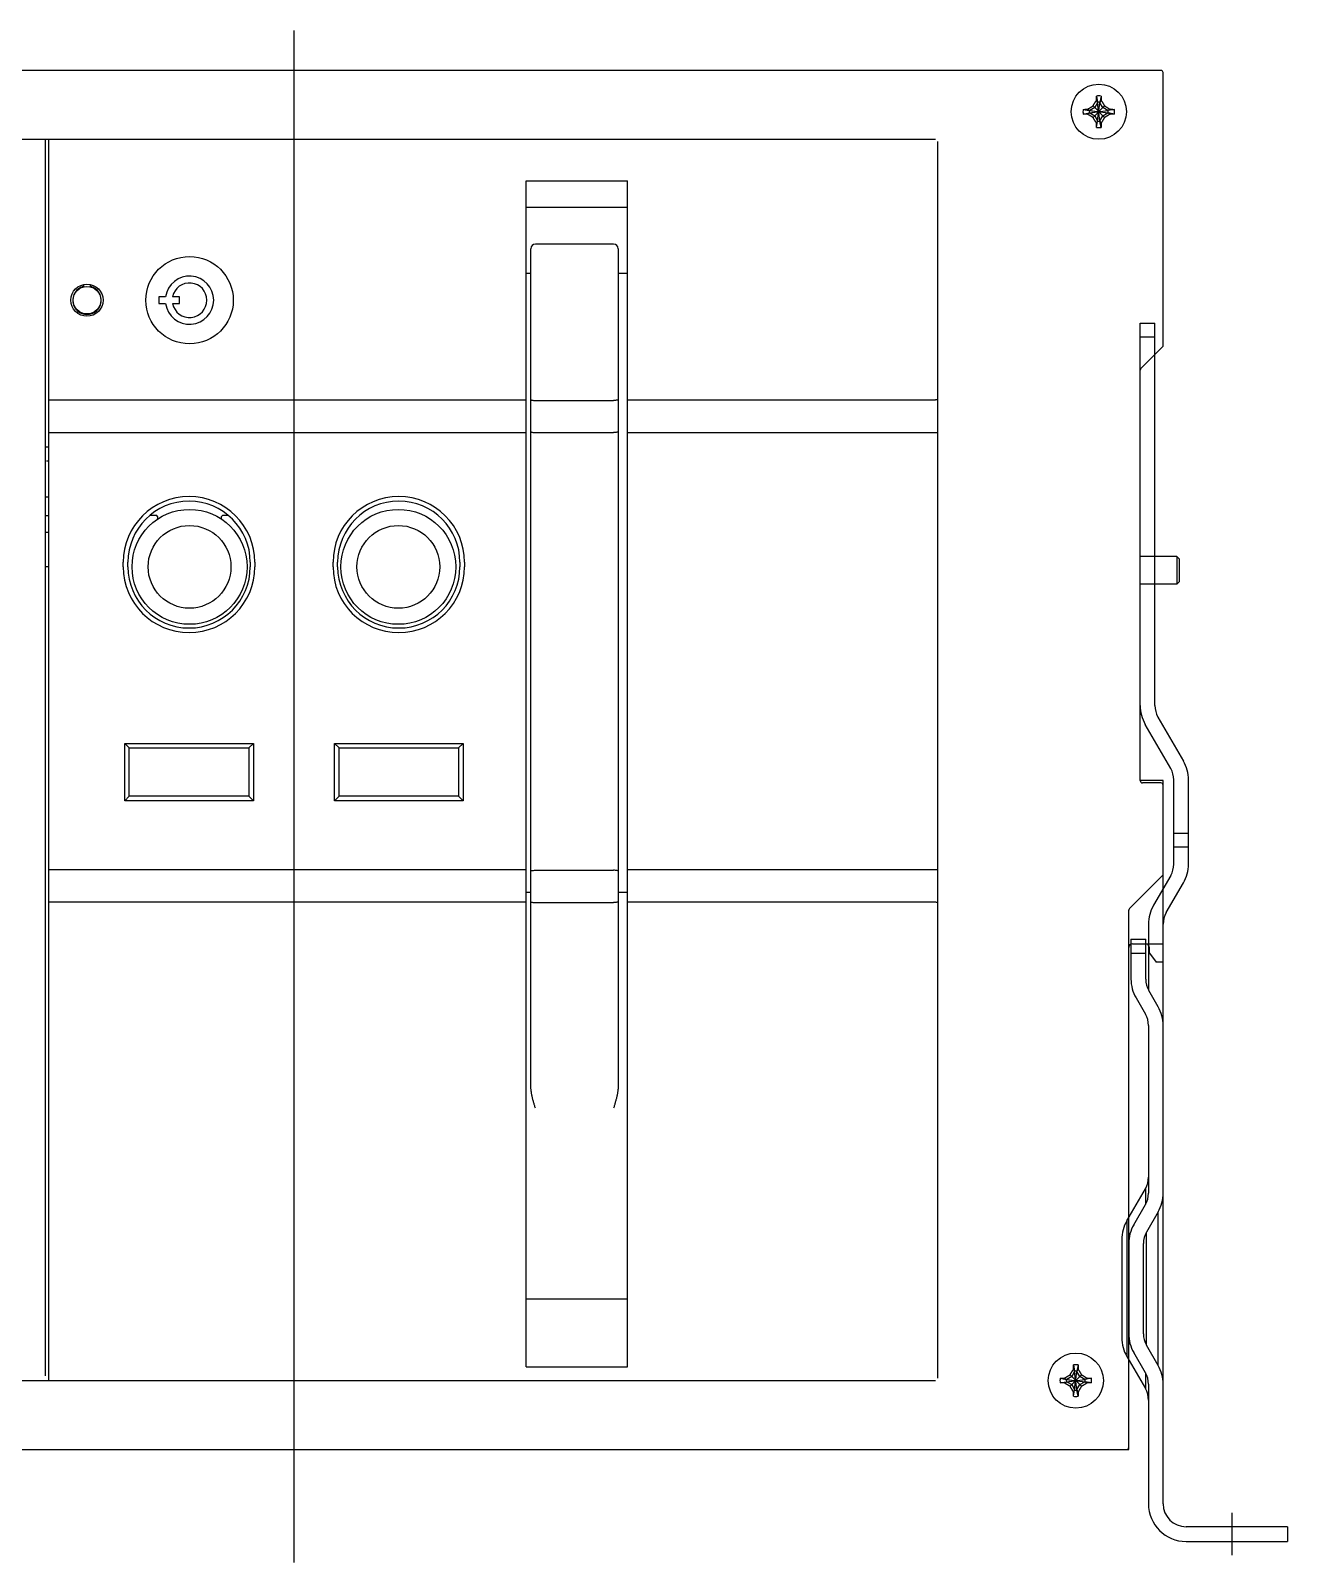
# Model space of a CAD drawing. Header units: inches. Extents: x 0 to 432, y 0 to 333.
# Drawn here: x 158.8 to 432, y 0 to 333.2 of the extents above; entities that cross this region are included whole.
import ezdxf

# ---------------------------------------------------------------- set-up
doc = ezdxf.new("R2010")
doc.units = ezdxf.units.IN
doc.layers.add('1', color=1, linetype='Continuous')

# ---------------------------------------------------------------- blocks, each defined once
blk = doc.blocks.new('A$C7F836B4E')
at = {"color": 7, "linetype": 'Continuous'}
for p, q in [((4, 184.84), (4, 268)), ((4, 268), (7.2, 268)), ((7.2, 184.84), (7.2, 268)), ((4, 265), (7.2, 265)), ((10.63, 171.16), (5.1, 180.74)), ((7.87, 182.34), (13.4, 172.76)), ((11.3, 150.34), (11.3, 168.66)), ((14.5, 150.34), (14.5, 168.66)), ((14.5, 157), (11.3, 157)), ((14.5, 154), (11.3, 154)), ((10.63, 147.84), (6.9, 141.38)), ((9.67, 139.78), (13.4, 146.24)), ((5.8, 137.28), (5.8, 122.99)), ((9, 11.2), (9, 137.28)), ((2, 134), (2, 125.34)), ((2, 134), (5.2, 134)), ((5.2, 125.34), (5.2, 134)), ((2, 131), (5.2, 131)), ((3.1, 121.24), (5.13, 117.72)), ((7.9, 119.32), (5.87, 122.84)), ((5.8, 115.22), (5.8, 78.79)), ((1.1, 72.76), (5.13, 79.74)), ((5.13, 79.74), (5.13, 76.29)), ((2.6, 71.9), (5.13, 76.29)), ((7.9, 74.69), (5.37, 70.3)), ((7.9, 41.31), (7.9, 74.69)), ((1.1, 72.76), (1.1, 43.24)), ((5.37, 45.7), (5.37, 70.3)), ((0, 68.66), (0, 47.34)), ((1.5, 67.8), (1.5, 48.2)), ((4.7, 48.2), (4.7, 67.8)), ((5.13, 39.71), (2.6, 44.1)), ((7.9, 41.31), (5.37, 45.7)), ((1.1, 43.24), (5.13, 36.26)), ((5.13, 39.71), (5.13, 36.26)), ((5.8, 37.21), (5.8, 11.2)), ((36, 6.2), (14, 6.2)), ((36, 6.2), (36, 3)), ((14, 3), (36, 3))]:
    blk.add_line(p, q, dxfattribs=at)
for centre, radius, start, end in [((12.2, 184.84), 8.2, 180, 210), ((12.2, 184.84), 5, 180, 210), ((6.3, 168.66), 5, 0, 30), ((6.3, 168.66), 8.2, 0, 30), ((6.3, 150.34), 5, 330, 0), ((6.3, 150.34), 8.2, 330, 0), ((14, 137.28), 8.2, 150, 180), ((14, 137.28), 5, 150, 180), ((10.2, 125.34), 8.2, 180, 210), ((10.2, 125.34), 5, 180, 210), ((0.8, 115.22), 5, 0, 30), ((0.8, 115.22), 8.2, 0, 30), ((0.8, 82.24), 5, 330, 360), ((0.8, 78.79), 5, 330, 0), ((0.8, 78.79), 8.2, 330, 0), ((8.2, 68.66), 8.2, 150, 180), ((9.7, 67.8), 8.2, 150, 180), ((9.7, 67.8), 5, 150, 180), ((8.2, 47.34), 8.2, 180, 210), ((9.7, 48.2), 8.2, 180, 210), ((9.7, 48.2), 5, 180, 210), ((0.8, 37.21), 8.2, 0, 30), ((0.8, 37.21), 5, 0, 30), ((0.8, 33.76), 5, 0, 30), ((14, 11.2), 8.2, 180, 270), ((14, 11.2), 5, 180, 270)]:
    blk.add_arc(centre, radius, start, end, dxfattribs=at)
at = {"layer": '1'}
blk.add_line((24, 0), (24, 9.2), dxfattribs=at)
blk = doc.blocks.new('1235')
at = {"color": 7, "linetype": 'Continuous'}
for p, q in [((30317.86, -116797.58), (29941.06, -116797.58)), ((30318.36, -116857.37), (30318.36, -116798.08)), ((30303.83, -116804.12), (30304.11, -116804.62)), ((30303.86, -116803.17), (30304.11, -116804.52)), ((30304.11, -116808.63), (30304.61, -116804.52)), ((30304.11, -116804.52), (30304.11, -116804.62)), ((30304.61, -116808.63), (30304.11, -116804.52)), ((30304.86, -116803.17), (30304.61, -116804.52)), ((30304.61, -116804.62), (30304.88, -116804.12)), ((30304.61, -116804.62), (30304.61, -116804.52)), ((30300.95, -116806.08), (30302.3, -116806.33)), ((30300.95, -116807.08), (30302.3, -116806.83)), ((30301.9, -116806.05), (30302.4, -116806.33)), ((30301.9, -116807.1), (30302.4, -116806.83)), ((30302.4, -116806.33), (30302.3, -116806.33)), ((30302.3, -116806.83), (30306.41, -116806.33)), ((30302.3, -116806.33), (30306.41, -116806.83)), ((30302.3, -116806.83), (30302.4, -116806.83)), ((30303.48, -116805.7), (30302.4, -116806.33)), ((30302.4, -116806.83), (30306.31, -116806.33)), ((30302.4, -116806.33), (30306.31, -116806.83)), ((30302.4, -116806.83), (30303.48, -116807.45)), ((30303.11, -116807.83), (30305.61, -116805.33)), ((30303.11, -116805.33), (30305.61, -116807.83)), ((30304.11, -116804.62), (30303.48, -116805.7)), ((30303.48, -116807.45), (30304.11, -116808.53)), ((30304.11, -116808.53), (30304.61, -116804.62)), ((30304.61, -116808.53), (30304.11, -116804.62)), ((30305.23, -116805.7), (30304.61, -116804.62)), ((30304.61, -116808.53), (30305.23, -116807.45)), ((30306.31, -116806.33), (30305.23, -116805.7)), ((30305.23, -116807.45), (30306.31, -116806.83)), ((30306.82, -116806.05), (30306.31, -116806.33)), ((30306.41, -116806.33), (30306.31, -116806.33)), ((30306.31, -116806.83), (30306.41, -116806.83)), ((30306.31, -116806.83), (30306.82, -116807.1)), ((30307.76, -116806.08), (30306.41, -116806.33)), ((30307.76, -116807.08), (30306.41, -116806.83)), ((30304.11, -116808.53), (30303.83, -116809.04)), ((30303.86, -116809.98), (30304.11, -116808.63)), ((30304.11, -116808.53), (30304.11, -116808.63)), ((30304.61, -116808.63), (30304.61, -116808.53)), ((30304.88, -116809.04), (30304.61, -116808.53)), ((30304.86, -116809.98), (30304.61, -116808.63)), ((29989.36, -116812.58), (30268.86, -116812.58)), ((30075.36, -117081.58), (30075.36, -116812.58)), ((30076.06, -117082.58), (30076.06, -116812.58)), ((30269.36, -117082.08), (30269.36, -116813.08)), ((30179.86, -117079.58), (30179.86, -116821.58)), ((30179.86, -116821.58), (30201.86, -116821.58)), ((30201.86, -117079.58), (30201.86, -116821.58)), ((30179.86, -116827.35), (30201.86, -116827.35)), ((30180.86, -117018.49), (30180.86, -116836.38)), ((30198.86, -116835.38), (30181.86, -116835.38)), ((30199.86, -116836.38), (30199.86, -117018.49)), ((30083.51, -116844.19), (30083.51, -116844.6)), ((30083.66, -116844.38), (30083.51, -116844.38)), ((30083.66, -116844.66), (30083.66, -116844.15)), ((30085.06, -116844.15), (30085.06, -116844.66)), ((30085.21, -116844.38), (30085.06, -116844.38)), ((30085.21, -116844.6), (30085.21, -116844.19)), ((30179.86, -116841.7), (30180.86, -116841.7)), ((30199.86, -116841.7), (30201.86, -116841.7)), ((30101.46, -116846.83), (30099.96, -116846.83)), ((30099.96, -116846.83), (30099.96, -116848.33)), ((30104.48, -116846.83), (30102.98, -116846.83)), ((30104.48, -116848.33), (30104.48, -116846.83)), ((30099.96, -116848.33), (30101.46, -116848.33)), ((30102.98, -116848.33), (30104.48, -116848.33)), ((30313.51, -116862.43), (30318.21, -116857.72)), ((30313.36, -116952.08), (30313.36, -116862.79)), ((30076.06, -116869.28), (30179.86, -116869.28)), ((30181.86, -116869.38), (30198.86, -116869.38)), ((30201.86, -116869.28), (30268.86, -116869.28)), ((30076.06, -116876.35), (30179.86, -116876.35)), ((30181.86, -116876.38), (30198.86, -116876.38)), ((30201.86, -116876.35), (30268.86, -116876.35)), ((30076.06, -116879.58), (30075.36, -116879.58)), ((30076.06, -116882.58), (30075.56, -116882.58)), ((30075.36, -116890.38), (30076.06, -116890.38)), ((30075.36, -116894.38), (30076.06, -116894.38)), ((30099.28, -116894.38), (30098.04, -116894.38)), ((30115.08, -116894.38), (30114.04, -116894.38)), ((30076.06, -116898.08), (30075.36, -116898.08)), ((30321.36, -116903.33), (30313.36, -116903.33)), ((30321.86, -116903.83), (30321.36, -116903.33)), ((30321.36, -116903.33), (30321.36, -116909.33)), ((30321.86, -116903.83), (30321.86, -116908.83)), ((30076.06, -116905.58), (30075.36, -116905.58)), ((30092.26, -116905.58), (30092.26, -116904.58)), ((30093.26, -116905.58), (30093.26, -116904.58)), ((30119.86, -116904.58), (30119.86, -116905.58)), ((30120.86, -116904.58), (30120.86, -116905.58)), ((30137.86, -116905.58), (30137.86, -116904.58)), ((30138.86, -116905.58), (30138.86, -116904.58)), ((30165.46, -116904.58), (30165.46, -116905.58)), ((30166.46, -116904.58), (30166.46, -116905.58)), ((30321.36, -116909.33), (30313.36, -116909.33)), ((30321.86, -116908.83), (30321.36, -116909.33)), ((30092.56, -116943.98), (30120.56, -116943.98)), ((30092.56, -116943.98), (30093.56, -116944.98)), ((30092.56, -116956.48), (30092.56, -116943.98)), ((30120.56, -116943.98), (30119.56, -116944.98)), ((30120.56, -116943.98), (30120.56, -116956.48)), ((30138.16, -116943.98), (30166.16, -116943.98)), ((30138.16, -116943.98), (30139.16, -116944.98)), ((30138.16, -116956.48), (30138.16, -116943.98)), ((30166.16, -116943.98), (30165.16, -116944.98)), ((30166.16, -116943.98), (30166.16, -116956.48)), ((30093.56, -116944.98), (30119.56, -116944.98)), ((30093.56, -116955.48), (30093.56, -116944.98)), ((30119.56, -116944.98), (30119.56, -116955.48)), ((30139.16, -116944.98), (30165.16, -116944.98)), ((30139.16, -116955.48), (30139.16, -116944.98)), ((30165.16, -116944.98), (30165.16, -116955.48)), ((30318.36, -116952.08), (30313.36, -116952.08)), ((30317.86, -116952.58), (30313.86, -116952.58)), ((30318.36, -116991.58), (30318.36, -116952.08)), ((30092.56, -116956.48), (30093.56, -116955.48)), ((30120.56, -116956.48), (30092.56, -116956.48)), ((30119.56, -116955.48), (30093.56, -116955.48)), ((30120.56, -116956.48), (30119.56, -116955.48)), ((30138.16, -116956.48), (30139.16, -116955.48)), ((30166.16, -116956.48), (30138.16, -116956.48)), ((30165.16, -116955.48), (30139.16, -116955.48)), ((30166.16, -116956.48), (30165.16, -116955.48)), ((30076.06, -116971.41), (30179.86, -116971.41)), ((30181.86, -116971.58), (30198.86, -116971.58)), ((30201.86, -116971.41), (30268.86, -116971.41)), ((30311.01, -116979.93), (30318.21, -116972.72)), ((30179.86, -116976.37), (30180.86, -116976.37)), ((30199.86, -116976.37), (30201.86, -116976.37)), ((30076.06, -116978.48), (30179.86, -116978.48)), ((30181.86, -116978.58), (30198.86, -116978.58)), ((30201.86, -116978.48), (30268.86, -116978.48)), ((30310.86, -117097.58), (30310.86, -116980.29)), ((30311.66, -116987.58), (30318.36, -116987.58)), ((30315.36, -116989.58), (30315.36, -116988.38)), ((30315.36, -116989.58), (30316.86, -116991.58)), ((30318.36, -116991.58), (30316.86, -116991.58)), ((30179.86, -117064.83), (30201.86, -117064.83)), ((30179.86, -117079.58), (30201.86, -117079.58)), ((30299.11, -117080.62), (30298.48, -117081.7)), ((30298.83, -117080.12), (30299.11, -117080.62)), ((30298.86, -117079.17), (30299.11, -117080.52)), ((30299.61, -117084.63), (30299.11, -117080.52)), ((30299.11, -117080.52), (30299.11, -117080.62)), ((30299.11, -117084.63), (30299.61, -117080.52)), ((30299.61, -117084.53), (30299.11, -117080.62)), ((30299.11, -117084.53), (30299.61, -117080.62)), ((30299.86, -117079.17), (30299.61, -117080.52)), ((30299.61, -117080.62), (30299.88, -117080.12)), ((30299.61, -117080.62), (30299.61, -117080.52)), ((30300.23, -117081.7), (30299.61, -117080.62)), ((29989.86, -117082.58), (30268.86, -117082.58)), ((30295.95, -117082.08), (30297.3, -117082.33)), ((30295.95, -117083.08), (30297.3, -117082.83)), ((30296.9, -117082.05), (30297.4, -117082.33)), ((30296.9, -117083.1), (30297.4, -117082.83)), ((30297.3, -117082.83), (30301.41, -117082.33)), ((30297.4, -117082.33), (30297.3, -117082.33)), ((30297.3, -117082.33), (30301.41, -117082.83)), ((30297.3, -117082.83), (30297.4, -117082.83)), ((30298.48, -117081.7), (30297.4, -117082.33)), ((30297.4, -117082.83), (30301.31, -117082.33)), ((30297.4, -117082.33), (30301.31, -117082.83)), ((30297.4, -117082.83), (30298.48, -117083.45)), ((30298.11, -117081.33), (30300.61, -117083.83)), ((30298.11, -117083.83), (30300.61, -117081.33)), ((30298.48, -117083.45), (30299.11, -117084.53)), ((30299.61, -117084.53), (30300.23, -117083.45)), ((30301.31, -117082.33), (30300.23, -117081.7)), ((30300.23, -117083.45), (30301.31, -117082.83)), ((30301.82, -117082.05), (30301.31, -117082.33)), ((30301.41, -117082.33), (30301.31, -117082.33)), ((30301.31, -117082.83), (30301.41, -117082.83)), ((30301.31, -117082.83), (30301.82, -117083.1)), ((30302.76, -117082.08), (30301.41, -117082.33)), ((30302.76, -117083.08), (30301.41, -117082.83)), ((30299.11, -117084.53), (30298.83, -117085.04)), ((30298.86, -117085.98), (30299.11, -117084.63)), ((30299.11, -117084.53), (30299.11, -117084.63)), ((30299.88, -117085.04), (30299.61, -117084.53)), ((30299.61, -117084.63), (30299.61, -117084.53)), ((30299.86, -117085.98), (30299.61, -117084.63)), ((29947.86, -117097.58), (30310.86, -117097.58))]:
    blk.add_line(p, q, dxfattribs=at)
for centre, radius in [((30304.36, -116806.58), 6), ((30106.66, -116847.58), 9.5), ((30084.36, -116847.58), 3.5), ((30084.36, -116847.58), 3), ((30106.66, -116905.58), 12.5), ((30152.06, -116905.58), 12.5), ((30106.66, -116905.58), 9), ((30152.06, -116905.58), 9), ((30299.36, -117082.58), 6)]:
    blk.add_circle(centre, radius, dxfattribs=at)
for centre, radius, start, end in [((30317.86, -116798.08), 0.5, 0, 90), ((30304.36, -116806.58), 3.44, 81.6724, 98.3276), ((30304.36, -116806.58), 2.07, 83.0633, 96.9367), ((30304.36, -116806.58), 3.44, 171.6724, 188.3276), ((30304.36, -116806.58), 2.07, 173.0633, 186.9367), ((30304.36, -116806.58), 2.07, 353.0633, 6.9367), ((30304.36, -116806.58), 3.44, 351.6724, 8.3276), ((30304.36, -116806.58), 3.44, 261.6724, 278.3276), ((30304.36, -116806.58), 2.07, 263.0633, 276.9367), ((30181.86, -116836.38), 1, 90.0031, 180), ((30198.86, -116836.38), 1, 0, 90), ((30106.66, -116847.58), 5.25, 188.2132, 171.7868), ((30106.66, -116847.58), 3.75, 191.537, 168.463), ((30084.36, -116847.58), 3.1, 105.914, 74.086), ((30317.86, -116857.37), 0.5, 315, 0), ((30313.86, -116862.79), 0.5, 135, 180), ((30106.56, -116904.58), 14.3, 0, 180), ((30152.16, -116904.58), 14.3, 0, 180), ((30106.56, -116904.58), 13.3, 0, 180), ((30099.28, -116894.88), 0.5, 33.5028, 90.0092), ((30114.04, -116894.88), 0.5, 89.9912, 146.4971), ((30152.16, -116904.58), 13.3, 0, 180), ((30106.56, -116905.58), 14.3, 180, 0), ((30106.56, -116905.58), 13.3, 180, 0), ((30152.16, -116905.58), 14.3, 180, 0), ((30152.16, -116905.58), 13.3, 180, 0), ((30313.86, -116952.08), 0.5, 180, 270), ((30317.86, -116953.08), 0.5, 0, 90), ((30317.86, -116972.37), 0.5, 315, 0), ((30311.36, -116980.29), 0.5, 135, 180), ((30311.66, -116988.38), 0.8, 90, 180), ((30314.56, -116988.38), 0.8, 0, 90), ((30299.36, -117082.58), 3.44, 81.6724, 98.3276), ((30299.36, -117082.58), 2.07, 83.0633, 96.9367), ((30299.36, -117082.58), 3.44, 171.6724, 188.3276), ((30299.36, -117082.58), 2.07, 173.0633, 186.9367), ((30299.36, -117082.58), 2.07, 353.0633, 6.9367), ((30299.36, -117082.58), 3.44, 351.6724, 8.3276), ((30299.36, -117082.58), 3.44, 261.6724, 278.3276), ((30299.36, -117082.58), 2.07, 263.0633, 276.9367), ((30310.36, -117097.08), 0.5, 270, 0)]:
    blk.add_arc(centre, radius, start, end, dxfattribs=at)
for points, knots in [([(30303.11, -116805.33), (30303.13, -116805.28), (30303.19, -116805.18), (30303.27, -116805.04), (30303.36, -116804.9), (30303.45, -116804.75), (30303.54, -116804.61), (30303.63, -116804.45), (30303.73, -116804.29), (30303.8, -116804.18), (30303.83, -116804.12)], [0, 0, 0, 0, 0.165032, 0.329913, 0.495916, 0.664027, 0.835601, 1.014352, 1.204449, 1.409818, 1.409818, 1.409818, 1.409818]), ([(30303.83, -116804.12), (30303.83, -116804.07), (30303.84, -116803.99), (30303.84, -116803.85), (30303.84, -116803.76), (30303.84, -116803.71)], [0, 0, 0, 0, 0.1303623, 0.2663977, 0.408073, 0.408073, 0.408073, 0.408073]), ([(30303.84, -116803.71), (30303.84, -116803.65), (30303.85, -116803.53), (30303.85, -116803.35), (30303.86, -116803.23), (30303.86, -116803.17)], [0, 0, 0, 0, 0.1820912, 0.3611827, 0.5369597, 0.5369597, 0.5369597, 0.5369597]), ([(30304.86, -116803.17), (30304.86, -116803.23), (30304.86, -116803.35), (30304.87, -116803.53), (30304.87, -116803.65), (30304.87, -116803.71)], [0, 0, 0, 0, 0.175777, 0.3548685, 0.5369597, 0.5369597, 0.5369597, 0.5369597]), ([(30304.87, -116803.71), (30304.88, -116803.76), (30304.88, -116803.85), (30304.88, -116803.99), (30304.88, -116804.07), (30304.88, -116804.12)], [0, 0, 0, 0, 0.1414862, 0.2775215, 0.408073, 0.408073, 0.408073, 0.408073]), ([(30304.88, -116804.12), (30304.92, -116804.18), (30304.99, -116804.29), (30305.09, -116804.45), (30305.18, -116804.61), (30305.27, -116804.75), (30305.36, -116804.9), (30305.44, -116805.04), (30305.53, -116805.18), (30305.58, -116805.28), (30305.61, -116805.33)], [0, 0, 0, 0, 0.205369, 0.395466, 0.574217, 0.745791, 0.913902, 1.079905, 1.244785, 1.409818, 1.409818, 1.409818, 1.409818]), ([(30300.95, -116806.08), (30301.01, -116806.08), (30301.13, -116806.07), (30301.31, -116806.07), (30301.43, -116806.06), (30301.49, -116806.06)], [0, 0, 0, 0, 0.175777, 0.3548685, 0.5369597, 0.5369597, 0.5369597, 0.5369597]), ([(30301.49, -116807.09), (30301.43, -116807.09), (30301.31, -116807.09), (30301.13, -116807.08), (30301.01, -116807.08), (30300.95, -116807.08)], [0, 0, 0, 0, 0.1820912, 0.3611827, 0.5369597, 0.5369597, 0.5369597, 0.5369597]), ([(30301.49, -116806.06), (30301.54, -116806.06), (30301.63, -116806.06), (30301.77, -116806.06), (30301.86, -116806.05), (30301.9, -116806.05)], [0, 0, 0, 0, 0.1414932, 0.277527, 0.408073, 0.408073, 0.408073, 0.408073]), ([(30301.9, -116807.1), (30301.86, -116807.1), (30301.77, -116807.1), (30301.63, -116807.1), (30301.54, -116807.1), (30301.49, -116807.09)], [0, 0, 0, 0, 0.1303623, 0.2663977, 0.408073, 0.408073, 0.408073, 0.408073]), ([(30301.9, -116806.05), (30301.96, -116806.02), (30302.07, -116805.95), (30302.23, -116805.85), (30302.39, -116805.75), (30302.53, -116805.67), (30302.68, -116805.58), (30302.82, -116805.49), (30302.96, -116805.41), (30303.06, -116805.35), (30303.11, -116805.33)], [0, 0, 0, 0, 0.205376, 0.395512, 0.574302, 0.745883, 0.913975, 1.079959, 1.244816, 1.409818, 1.409818, 1.409818, 1.409818]), ([(30303.11, -116807.83), (30303.06, -116807.8), (30302.96, -116807.75), (30302.82, -116807.66), (30302.68, -116807.58), (30302.53, -116807.49), (30302.39, -116807.4), (30302.23, -116807.31), (30302.07, -116807.21), (30301.96, -116807.14), (30301.9, -116807.1)], [0, 0, 0, 0, 0.165032, 0.329913, 0.495916, 0.664027, 0.835601, 1.014351, 1.204449, 1.409818, 1.409818, 1.409818, 1.409818]), ([(30303.83, -116809.04), (30303.8, -116808.98), (30303.73, -116808.87), (30303.63, -116808.7), (30303.54, -116808.55), (30303.45, -116808.4), (30303.36, -116808.26), (30303.27, -116808.11), (30303.19, -116807.97), (30303.13, -116807.88), (30303.11, -116807.83)], [0, 0, 0, 0, 0.205305, 0.395403, 0.574189, 0.745798, 0.913922, 1.079923, 1.244793, 1.409818, 1.409818, 1.409818, 1.409818]), ([(30305.61, -116807.83), (30305.58, -116807.88), (30305.53, -116807.97), (30305.44, -116808.12), (30305.36, -116808.26), (30305.27, -116808.4), (30305.18, -116808.55), (30305.09, -116808.7), (30304.99, -116808.87), (30304.92, -116808.98), (30304.88, -116809.04)], [0, 0, 0, 0, 0.165148, 0.330103, 0.496173, 0.664376, 0.835987, 1.014646, 1.20459, 1.409818, 1.409818, 1.409818, 1.409818]), ([(30305.61, -116805.33), (30305.66, -116805.35), (30305.75, -116805.41), (30305.9, -116805.49), (30306.04, -116805.58), (30306.18, -116805.67), (30306.33, -116805.76), (30306.49, -116805.85), (30306.65, -116805.95), (30306.76, -116806.02), (30306.82, -116806.05)], [0, 0, 0, 0, 0.165148, 0.330103, 0.496173, 0.664375, 0.835987, 1.014646, 1.20459, 1.409818, 1.409818, 1.409818, 1.409818]), ([(30306.82, -116807.1), (30306.76, -116807.14), (30306.65, -116807.21), (30306.48, -116807.31), (30306.33, -116807.4), (30306.18, -116807.49), (30306.04, -116807.58), (30305.9, -116807.66), (30305.75, -116807.75), (30305.66, -116807.8), (30305.61, -116807.83)], [0, 0, 0, 0, 0.205369, 0.395466, 0.574217, 0.745791, 0.913902, 1.079905, 1.244785, 1.409818, 1.409818, 1.409818, 1.409818]), ([(30306.82, -116806.05), (30306.86, -116806.05), (30306.95, -116806.06), (30307.09, -116806.06), (30307.18, -116806.06), (30307.23, -116806.06)], [0, 0, 0, 0, 0.1303621, 0.2663976, 0.408073, 0.408073, 0.408073, 0.408073]), ([(30307.23, -116807.09), (30307.18, -116807.1), (30307.09, -116807.1), (30306.95, -116807.1), (30306.86, -116807.1), (30306.82, -116807.1)], [0, 0, 0, 0, 0.1414862, 0.2775215, 0.408073, 0.408073, 0.408073, 0.408073]), ([(30307.23, -116806.06), (30307.29, -116806.06), (30307.41, -116806.07), (30307.59, -116806.07), (30307.7, -116806.08), (30307.76, -116806.08)], [0, 0, 0, 0, 0.1820912, 0.3611827, 0.5369597, 0.5369597, 0.5369597, 0.5369597]), ([(30307.76, -116807.08), (30307.7, -116807.08), (30307.59, -116807.08), (30307.41, -116807.09), (30307.29, -116807.09), (30307.23, -116807.09)], [0, 0, 0, 0, 0.175777, 0.3548685, 0.5369597, 0.5369597, 0.5369597, 0.5369597]), ([(30303.84, -116809.45), (30303.84, -116809.4), (30303.84, -116809.31), (30303.84, -116809.17), (30303.83, -116809.08), (30303.83, -116809.04)], [0, 0, 0, 0, 0.1414864, 0.2775217, 0.408073, 0.408073, 0.408073, 0.408073]), ([(30303.86, -116809.98), (30303.86, -116809.92), (30303.85, -116809.81), (30303.85, -116809.63), (30303.84, -116809.51), (30303.84, -116809.45)], [0, 0, 0, 0, 0.175777, 0.3548685, 0.5369597, 0.5369597, 0.5369597, 0.5369597]), ([(30304.87, -116809.45), (30304.87, -116809.51), (30304.87, -116809.63), (30304.86, -116809.81), (30304.86, -116809.92), (30304.86, -116809.98)], [0, 0, 0, 0, 0.1820912, 0.3611827, 0.5369597, 0.5369597, 0.5369597, 0.5369597]), ([(30304.88, -116809.04), (30304.88, -116809.08), (30304.88, -116809.17), (30304.88, -116809.31), (30304.88, -116809.4), (30304.87, -116809.45)], [0, 0, 0, 0, 0.1303623, 0.2663977, 0.408073, 0.408073, 0.408073, 0.408073]), ([(30180.86, -116869.17), (30180.86, -116869.21), (30180.98, -116869.28), (30181.18, -116869.33), (30181.49, -116869.37), (30181.73, -116869.38), (30181.86, -116869.38)], [0, 0, 0, 0, 0.107699, 0.332146, 0.659765, 1.046704, 1.046704, 1.046704, 1.046704]), ([(30199.86, -116869.17), (30199.86, -116869.21), (30199.74, -116869.28), (30199.54, -116869.33), (30199.22, -116869.37), (30198.99, -116869.38), (30198.86, -116869.38)], [0, 0, 0, 0, 0.107699, 0.332146, 0.659765, 1.046704, 1.046704, 1.046704, 1.046704]), ([(30269.36, -116869.18), (30269.36, -116869.26), (30269.08, -116869.26), (30268.94, -116869.28), (30268.86, -116869.28)], [0, 0, 0, 0, 0.2629585, 0.5154883, 0.5154883, 0.5154883, 0.5154883]), ([(30180.86, -116876.17), (30180.86, -116876.21), (30180.98, -116876.28), (30181.18, -116876.33), (30181.49, -116876.37), (30181.73, -116876.38), (30181.86, -116876.38)], [0, 0, 0, 0, 0.107699, 0.332146, 0.659765, 1.046704, 1.046704, 1.046704, 1.046704]), ([(30199.86, -116876.17), (30199.86, -116876.21), (30199.74, -116876.28), (30199.54, -116876.33), (30199.22, -116876.37), (30198.99, -116876.38), (30198.86, -116876.38)], [0, 0, 0, 0, 0.107699, 0.332146, 0.659765, 1.046704, 1.046704, 1.046704, 1.046704]), ([(30268.86, -116876.35), (30268.94, -116876.35), (30269.08, -116876.32), (30269.36, -116876.33), (30269.36, -116876.24)], [0, 0, 0, 0, 0.2525298, 0.5154883, 0.5154883, 0.5154883, 0.5154883]), ([(30099.63, -116895.24), (30099.66, -116895.22), (30099.7, -116895.17), (30099.75, -116895.08), (30099.78, -116894.96), (30099.78, -116894.84), (30099.75, -116894.71), (30099.72, -116894.64), (30099.69, -116894.6)], [0, 0, 0, 0, 0.0954699, 0.2010595, 0.3190433, 0.4460932, 0.5750125, 0.6987745, 0.6987745, 0.6987745, 0.6987745]), ([(30113.62, -116894.6), (30113.6, -116894.64), (30113.56, -116894.71), (30113.54, -116894.84), (30113.54, -116894.96), (30113.56, -116895.08), (30113.61, -116895.17), (30113.66, -116895.22), (30113.69, -116895.24)], [0, 0, 0, 0, 0.1237615, 0.2526804, 0.3797301, 0.497716, 0.6033107, 0.6987723, 0.6987723, 0.6987723, 0.6987723]), ([(30180.86, -116971.78), (30180.86, -116971.75), (30180.98, -116971.67), (30181.18, -116971.63), (30181.49, -116971.59), (30181.73, -116971.58), (30181.86, -116971.58)], [0, 0, 0, 0, 0.107699, 0.332146, 0.659765, 1.046704, 1.046704, 1.046704, 1.046704]), ([(30199.86, -116971.78), (30199.86, -116971.75), (30199.74, -116971.67), (30199.54, -116971.63), (30199.22, -116971.59), (30198.99, -116971.58), (30198.86, -116971.58)], [0, 0, 0, 0, 0.107699, 0.332146, 0.659765, 1.046704, 1.046704, 1.046704, 1.046704]), ([(30268.86, -116971.41), (30268.94, -116971.41), (30269.08, -116971.43), (30269.36, -116971.42), (30269.36, -116971.51)], [0, 0, 0, 0, 0.2525298, 0.5154883, 0.5154883, 0.5154883, 0.5154883]), ([(30180.86, -116978.46), (30180.86, -116978.56), (30181.19, -116978.53), (30181.46, -116978.58), (30181.72, -116978.58), (30181.86, -116978.58)], [0, 0, 0, 0, 0.278483, 0.602556, 1.012149, 1.012149, 1.012149, 1.012149]), ([(30199.86, -116978.46), (30199.86, -116978.56), (30199.53, -116978.53), (30199.26, -116978.58), (30199, -116978.58), (30198.86, -116978.58)], [0, 0, 0, 0, 0.278483, 0.602556, 1.012149, 1.012149, 1.012149, 1.012149]), ([(30268.86, -116978.48), (30268.94, -116978.48), (30269.08, -116978.5), (30269.36, -116978.49), (30269.36, -116978.58)], [0, 0, 0, 0, 0.2525298, 0.5154883, 0.5154883, 0.5154883, 0.5154883]), ([(30181.86, -117023.34), (30181.79, -117023.12), (30181.66, -117022.68), (30181.47, -117022.02), (30181.29, -117021.36), (30181.13, -117020.69), (30181, -117020), (30180.89, -117019.27), (30180.86, -117018.76), (30180.86, -117018.49)], [0, 0, 0, 0, 0.683572, 1.371292, 2.059593, 2.743373, 3.430479, 4.156296, 4.960184, 4.960184, 4.960184, 4.960184]), ([(30199.86, -117018.49), (30199.86, -117018.76), (30199.83, -117019.28), (30199.72, -117020.01), (30199.58, -117020.7), (30199.42, -117021.36), (30199.24, -117022.02), (30199.05, -117022.68), (30198.92, -117023.12), (30198.86, -117023.34)], [0, 0, 0, 0, 0.810115, 1.537627, 2.22448, 2.907294, 3.593132, 4.278163, 4.960177, 4.960177, 4.960177, 4.960177]), ([(30298.11, -117081.33), (30298.13, -117081.28), (30298.19, -117081.18), (30298.27, -117081.04), (30298.36, -117080.9), (30298.45, -117080.75), (30298.54, -117080.61), (30298.63, -117080.45), (30298.73, -117080.29), (30298.8, -117080.18), (30298.83, -117080.12)], [0, 0, 0, 0, 0.165032, 0.329913, 0.495916, 0.664027, 0.835601, 1.014352, 1.204449, 1.409818, 1.409818, 1.409818, 1.409818]), ([(30298.83, -117080.12), (30298.83, -117080.07), (30298.84, -117079.99), (30298.84, -117079.85), (30298.84, -117079.76), (30298.84, -117079.71)], [0, 0, 0, 0, 0.1303623, 0.2663977, 0.408073, 0.408073, 0.408073, 0.408073]), ([(30298.84, -117079.71), (30298.84, -117079.65), (30298.85, -117079.53), (30298.85, -117079.35), (30298.86, -117079.23), (30298.86, -117079.17)], [0, 0, 0, 0, 0.1820912, 0.3611827, 0.5369597, 0.5369597, 0.5369597, 0.5369597]), ([(30299.86, -117079.17), (30299.86, -117079.23), (30299.86, -117079.35), (30299.87, -117079.53), (30299.87, -117079.65), (30299.87, -117079.71)], [0, 0, 0, 0, 0.175777, 0.3548685, 0.5369597, 0.5369597, 0.5369597, 0.5369597]), ([(30299.87, -117079.71), (30299.88, -117079.76), (30299.88, -117079.85), (30299.88, -117079.99), (30299.88, -117080.07), (30299.88, -117080.12)], [0, 0, 0, 0, 0.1414862, 0.2775215, 0.408073, 0.408073, 0.408073, 0.408073]), ([(30299.88, -117080.12), (30299.92, -117080.18), (30299.99, -117080.29), (30300.09, -117080.45), (30300.18, -117080.61), (30300.27, -117080.75), (30300.36, -117080.9), (30300.44, -117081.04), (30300.53, -117081.18), (30300.58, -117081.28), (30300.61, -117081.33)], [0, 0, 0, 0, 0.205369, 0.395466, 0.574217, 0.745791, 0.913902, 1.079905, 1.244785, 1.409818, 1.409818, 1.409818, 1.409818]), ([(30295.95, -117082.08), (30296.01, -117082.08), (30296.13, -117082.07), (30296.31, -117082.07), (30296.43, -117082.06), (30296.49, -117082.06)], [0, 0, 0, 0, 0.175777, 0.3548685, 0.5369597, 0.5369597, 0.5369597, 0.5369597]), ([(30296.49, -117083.09), (30296.43, -117083.09), (30296.31, -117083.09), (30296.13, -117083.08), (30296.01, -117083.08), (30295.95, -117083.08)], [0, 0, 0, 0, 0.1820912, 0.3611827, 0.5369597, 0.5369597, 0.5369597, 0.5369597]), ([(30296.49, -117082.06), (30296.54, -117082.06), (30296.63, -117082.06), (30296.77, -117082.06), (30296.86, -117082.05), (30296.9, -117082.05)], [0, 0, 0, 0, 0.1414932, 0.277527, 0.408073, 0.408073, 0.408073, 0.408073]), ([(30296.9, -117083.1), (30296.86, -117083.1), (30296.77, -117083.1), (30296.63, -117083.1), (30296.54, -117083.1), (30296.49, -117083.09)], [0, 0, 0, 0, 0.1303623, 0.2663977, 0.408073, 0.408073, 0.408073, 0.408073]), ([(30296.9, -117082.05), (30296.96, -117082.02), (30297.07, -117081.95), (30297.23, -117081.85), (30297.39, -117081.75), (30297.53, -117081.67), (30297.68, -117081.58), (30297.82, -117081.49), (30297.96, -117081.41), (30298.06, -117081.35), (30298.11, -117081.33)], [0, 0, 0, 0, 0.205376, 0.395512, 0.574302, 0.745883, 0.913975, 1.079959, 1.244816, 1.409818, 1.409818, 1.409818, 1.409818]), ([(30298.11, -117083.83), (30298.06, -117083.8), (30297.96, -117083.75), (30297.82, -117083.66), (30297.68, -117083.58), (30297.53, -117083.49), (30297.39, -117083.4), (30297.23, -117083.31), (30297.07, -117083.21), (30296.96, -117083.14), (30296.9, -117083.1)], [0, 0, 0, 0, 0.165032, 0.329913, 0.495916, 0.664027, 0.835601, 1.014351, 1.204449, 1.409818, 1.409818, 1.409818, 1.409818]), ([(30298.83, -117085.04), (30298.8, -117084.98), (30298.73, -117084.87), (30298.63, -117084.7), (30298.54, -117084.55), (30298.45, -117084.4), (30298.36, -117084.26), (30298.27, -117084.11), (30298.19, -117083.97), (30298.13, -117083.88), (30298.11, -117083.83)], [0, 0, 0, 0, 0.205305, 0.395403, 0.574189, 0.745798, 0.913922, 1.079923, 1.244793, 1.409818, 1.409818, 1.409818, 1.409818]), ([(30300.61, -117083.83), (30300.58, -117083.88), (30300.53, -117083.97), (30300.44, -117084.12), (30300.36, -117084.26), (30300.27, -117084.4), (30300.18, -117084.55), (30300.09, -117084.7), (30299.99, -117084.87), (30299.92, -117084.98), (30299.88, -117085.04)], [0, 0, 0, 0, 0.165148, 0.330103, 0.496173, 0.664376, 0.835987, 1.014646, 1.20459, 1.409818, 1.409818, 1.409818, 1.409818]), ([(30300.61, -117081.33), (30300.66, -117081.35), (30300.75, -117081.41), (30300.9, -117081.49), (30301.04, -117081.58), (30301.18, -117081.67), (30301.33, -117081.76), (30301.49, -117081.85), (30301.65, -117081.95), (30301.76, -117082.02), (30301.82, -117082.05)], [0, 0, 0, 0, 0.165148, 0.330103, 0.496173, 0.664375, 0.835987, 1.014646, 1.20459, 1.409818, 1.409818, 1.409818, 1.409818]), ([(30301.82, -117083.1), (30301.76, -117083.14), (30301.65, -117083.21), (30301.48, -117083.31), (30301.33, -117083.4), (30301.18, -117083.49), (30301.04, -117083.58), (30300.9, -117083.66), (30300.75, -117083.75), (30300.66, -117083.8), (30300.61, -117083.83)], [0, 0, 0, 0, 0.205369, 0.395466, 0.574217, 0.745791, 0.913902, 1.079905, 1.244785, 1.409818, 1.409818, 1.409818, 1.409818]), ([(30301.82, -117082.05), (30301.86, -117082.05), (30301.95, -117082.06), (30302.09, -117082.06), (30302.18, -117082.06), (30302.23, -117082.06)], [0, 0, 0, 0, 0.1303621, 0.2663976, 0.408073, 0.408073, 0.408073, 0.408073]), ([(30302.23, -117083.09), (30302.18, -117083.1), (30302.09, -117083.1), (30301.95, -117083.1), (30301.86, -117083.1), (30301.82, -117083.1)], [0, 0, 0, 0, 0.1414862, 0.2775215, 0.408073, 0.408073, 0.408073, 0.408073]), ([(30302.23, -117082.06), (30302.29, -117082.06), (30302.41, -117082.07), (30302.59, -117082.07), (30302.7, -117082.08), (30302.76, -117082.08)], [0, 0, 0, 0, 0.1820912, 0.3611827, 0.5369597, 0.5369597, 0.5369597, 0.5369597]), ([(30302.76, -117083.08), (30302.7, -117083.08), (30302.59, -117083.08), (30302.41, -117083.09), (30302.29, -117083.09), (30302.23, -117083.09)], [0, 0, 0, 0, 0.175777, 0.3548685, 0.5369597, 0.5369597, 0.5369597, 0.5369597]), ([(30298.84, -117085.45), (30298.84, -117085.4), (30298.84, -117085.31), (30298.84, -117085.17), (30298.83, -117085.08), (30298.83, -117085.04)], [0, 0, 0, 0, 0.1414864, 0.2775217, 0.408073, 0.408073, 0.408073, 0.408073]), ([(30298.86, -117085.98), (30298.86, -117085.92), (30298.85, -117085.81), (30298.85, -117085.63), (30298.84, -117085.51), (30298.84, -117085.45)], [0, 0, 0, 0, 0.175777, 0.3548685, 0.5369597, 0.5369597, 0.5369597, 0.5369597]), ([(30299.87, -117085.45), (30299.87, -117085.51), (30299.87, -117085.63), (30299.86, -117085.81), (30299.86, -117085.92), (30299.86, -117085.98)], [0, 0, 0, 0, 0.1820912, 0.3611827, 0.5369597, 0.5369597, 0.5369597, 0.5369597]), ([(30299.88, -117085.04), (30299.88, -117085.08), (30299.88, -117085.17), (30299.88, -117085.31), (30299.88, -117085.4), (30299.87, -117085.45)], [0, 0, 0, 0, 0.1303623, 0.2663977, 0.408073, 0.408073, 0.408073, 0.408073])]:
    blk.add_open_spline(points, degree=3, knots=knots, dxfattribs=at)
at = {"layer": '1'}
blk.add_line((30129.36, -116788.95), (30129.36, -117122.12), dxfattribs=at)
blk.add_blockref('A$C7F836B4E', (30309.36, -117120.58))

msp = doc.modelspace()

# ---------------------------------------------------------------- block references
msp.add_blockref('1235', (-29913.36, 117122.12))

doc.saveas('drawing.dxf')
